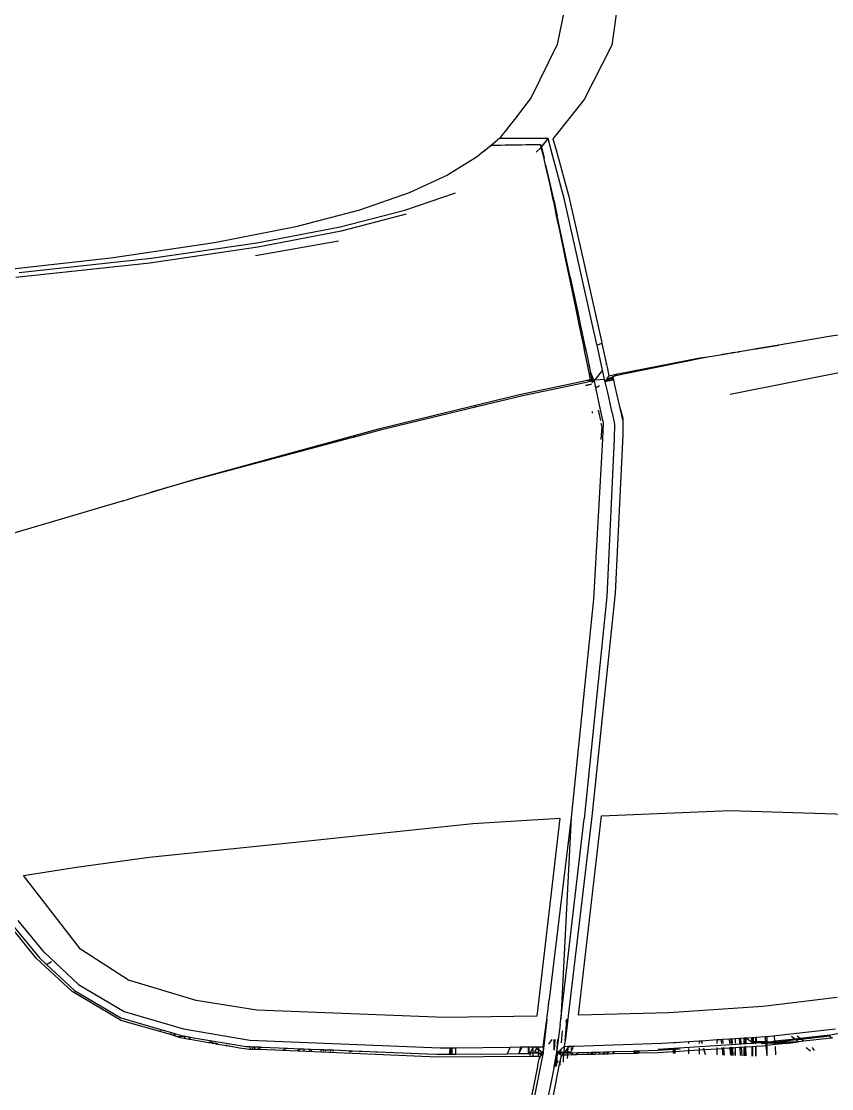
# Model space of a CAD drawing. Header units: metres. Extents: x 54.3 to 102.1, y 17 to 45.8.
# Drawn here: x 92.5213 to 92.7137, y 34.5892 to 34.8426 of the extents above; entities that cross this region are included whole.
import ezdxf

# ---------------------------------------------------------------- set-up
doc = ezdxf.new("R2010")
doc.units = ezdxf.units.M
doc.layers.add('Edges', color=7, linetype='Continuous')

# ---------------------------------------------------------------- blocks, each defined once
blk = doc.blocks.new('fr elevation')
for p, q in [((-2.26991, -1.57826), (-2.27353, -1.59609)), ((-2.25806, -1.57852), (-2.26058, -1.59626)), ((-2.27353, -1.59609), (-2.27967, -1.6087)), ((-2.26058, -1.59626), (-2.26714, -1.60912)), ((-2.27967, -1.6087), (-2.28368, -1.61387)), ((-2.26714, -1.60912), (-2.27353, -1.61719)), ((-2.28368, -1.61387), (-2.28537, -1.61599)), ((-2.28368, -1.61387), (-2.28368, -1.61383)), ((-2.2858, -1.61661), (-2.28615, -1.61698)), ((-2.28536, -1.61603), (-2.2858, -1.61661)), ((-2.28537, -1.61599), (-2.28536, -1.61603)), ((-2.29102, -1.62148), (-2.28767, -1.61873)), ((-2.28767, -1.61873), (-2.28908, -1.61997)), ((-2.28723, -1.61837), (-2.28767, -1.61873)), ((-2.28643, -1.61735), (-2.28723, -1.61837)), ((-2.28706, -1.61837), (-2.28723, -1.61837)), ((-2.28622, -1.61837), (-2.28706, -1.61837)), ((-2.2863, -1.61718), (-2.28643, -1.61735)), ((-2.28643, -1.61735), (-2.28643, -1.61737)), ((-2.28614, -1.61702), (-2.2863, -1.61718)), ((-2.2863, -1.61718), (-2.28629, -1.61721)), ((-2.28606, -1.61837), (-2.28622, -1.61837)), ((-2.28614, -1.61702), (-2.28615, -1.61698)), ((-2.28592, -1.61837), (-2.28606, -1.61837)), ((-2.28495, -1.61837), (-2.28592, -1.61837)), ((-2.2831, -1.61837), (-2.28495, -1.61837)), ((-2.28183, -1.61837), (-2.2831, -1.61837)), ((-2.28131, -1.61837), (-2.28183, -1.61837)), ((-2.28125, -1.61837), (-2.28131, -1.61837)), ((-2.28115, -1.61837), (-2.28125, -1.61837)), ((-2.28053, -1.61837), (-2.28115, -1.61837)), ((-2.27571, -1.61837), (-2.28053, -1.61837)), ((-2.27723, -1.62047), (-2.27571, -1.61837)), ((-2.27462, -1.62232), (-2.27571, -1.61837)), ((-2.27353, -1.61719), (-2.27454, -1.61846)), ((-2.27454, -1.61846), (-2.2737, -1.6214)), ((-2.29102, -1.62148), (-2.29157, -1.62191)), ((-2.28908, -1.61997), (-2.29102, -1.62148)), ((-2.28908, -1.61997), (-2.28743, -1.61994)), ((-2.28743, -1.61994), (-2.28688, -1.61994)), ((-2.28688, -1.61994), (-2.28591, -1.61992)), ((-2.28591, -1.61992), (-2.28575, -1.61992)), ((-2.28575, -1.61992), (-2.28566, -1.61992)), ((-2.28566, -1.61992), (-2.28469, -1.6199)), ((-2.28469, -1.6199), (-2.28291, -1.61988)), ((-2.28291, -1.61988), (-2.28199, -1.61987)), ((-2.28199, -1.61987), (-2.28099, -1.61985)), ((-2.28099, -1.61985), (-2.28093, -1.61985)), ((-2.28093, -1.61985), (-2.28032, -1.61984)), ((-2.28032, -1.61984), (-2.27748, -1.6198)), ((-2.2773, -1.62054), (-2.27849, -1.62165)), ((-2.27748, -1.6198), (-2.27723, -1.62047)), ((-2.2773, -1.62054), (-2.27748, -1.6198)), ((-2.27723, -1.62047), (-2.2773, -1.62054)), ((-2.27666, -1.62306), (-2.2773, -1.62054)), ((-2.27723, -1.62047), (-2.27666, -1.62306)), ((-2.2737, -1.6214), (-2.27075, -1.63216)), ((-2.2927, -1.62283), (-2.29959, -1.62712)), ((-2.2916, -1.62195), (-2.2927, -1.62283)), ((-2.2916, -1.62195), (-2.29157, -1.62191)), ((-2.27664, -1.62316), (-2.27666, -1.62306)), ((-2.27663, -1.62319), (-2.27664, -1.62316)), ((-2.27628, -1.6247), (-2.27663, -1.62319)), ((-2.27176, -1.63292), (-2.27462, -1.62232)), ((-2.27628, -1.6247), (-2.27526, -1.6291)), ((-2.27531, -1.62911), (-2.27628, -1.6247)), ((-2.29959, -1.62712), (-2.30867, -1.63132)), ((-2.27531, -1.62911), (-2.27526, -1.6291)), ((-2.27447, -1.63292), (-2.27531, -1.62911)), ((-2.27526, -1.6291), (-2.27437, -1.6329)), ((-2.30867, -1.63132), (-2.32045, -1.63544)), ((-2.30968, -1.63544), (-2.29766, -1.63132)), ((-2.27437, -1.6329), (-2.27447, -1.63292)), ((-2.27428, -1.63376), (-2.27447, -1.63292)), ((-2.27437, -1.6329), (-2.27412, -1.63401)), ((-2.27412, -1.63454), (-2.27428, -1.63376)), ((-2.27412, -1.63401), (-2.27401, -1.63452)), ((-2.26411, -1.66731), (-2.27176, -1.63292)), ((-2.27075, -1.63216), (-2.26689, -1.64923)), ((-2.32045, -1.63544), (-2.33558, -1.63939)), ((-2.32507, -1.63939), (-2.30968, -1.63544)), ((-2.30935, -1.63636), (-2.32482, -1.6404)), ((-2.27401, -1.63452), (-2.27412, -1.63454)), ((-2.27367, -1.63673), (-2.27412, -1.63454)), ((-2.27401, -1.63452), (-2.27357, -1.63672)), ((-2.27357, -1.63672), (-2.27367, -1.63673)), ((-2.27294, -1.64024), (-2.27367, -1.63673)), ((-2.27044, -1.65133), (-2.27357, -1.63672)), ((-2.33558, -1.63939), (-2.35492, -1.64318)), ((-2.34483, -1.64318), (-2.32507, -1.63939)), ((-2.32482, -1.6404), (-2.34458, -1.64418)), ((-2.27294, -1.64024), (-2.27287, -1.64023)), ((-2.27169, -1.64608), (-2.27294, -1.64024)), ((-2.35492, -1.64318), (-2.37947, -1.64679)), ((-2.34458, -1.64418), (-2.37022, -1.64797)), ((-2.36989, -1.64679), (-2.34483, -1.64318)), ((-2.32549, -1.64276), (-2.34517, -1.64629)), ((-2.37947, -1.64679), (-2.41016, -1.65024)), ((-2.40125, -1.65024), (-2.36989, -1.64679)), ((-2.27169, -1.64608), (-2.27171, -1.64614)), ((-2.27063, -1.65133), (-2.27171, -1.64614)), ((-2.37022, -1.64797), (-2.40209, -1.65142)), ((-2.26689, -1.64923), (-2.26302, -1.66655)), ((-2.27044, -1.65133), (-2.27063, -1.65133)), ((-2.26896, -1.65932), (-2.27063, -1.65133)), ((-2.27044, -1.65133), (-2.26874, -1.65932)), ((-2.26896, -1.65932), (-2.26874, -1.65932)), ((-2.26847, -1.66168), (-2.26896, -1.65932)), ((-2.26874, -1.65932), (-2.26825, -1.66159)), ((-2.26847, -1.66168), (-2.26825, -1.66159)), ((-2.26837, -1.66216), (-2.26847, -1.66168)), ((-2.26815, -1.66207), (-2.26837, -1.66216)), ((-2.26782, -1.66476), (-2.26837, -1.66216)), ((-2.26825, -1.66159), (-2.26815, -1.66207)), ((-2.26815, -1.66207), (-2.2676, -1.66466)), ((-2.1844, -1.66176), (-2.20895, -1.66537)), ((-2.26782, -1.66476), (-2.2676, -1.66466)), ((-2.26722, -1.66764), (-2.26782, -1.66476)), ((-2.2676, -1.66466), (-2.26689, -1.66798)), ((-2.26403, -1.66749), (-2.26411, -1.66731)), ((-2.26291, -1.66703), (-2.26403, -1.66749)), ((-2.26302, -1.66655), (-2.26291, -1.66703)), ((-2.26291, -1.66703), (-2.26181, -1.67206)), ((-2.20895, -1.66537), (-2.22092, -1.66744)), ((-2.26701, -1.6687), (-2.26722, -1.66764)), ((-2.26676, -1.6686), (-2.26701, -1.6687)), ((-2.26628, -1.67242), (-2.26701, -1.6687)), ((-2.26689, -1.66798), (-2.26676, -1.6686)), ((-2.26676, -1.6686), (-2.26595, -1.67239)), ((-2.26277, -1.67336), (-2.26403, -1.66749)), ((-2.23779, -1.6702), (-2.23439, -1.66964)), ((-2.23437, -1.66976), (-2.23779, -1.67035)), ((-2.23439, -1.66964), (-2.23428, -1.66962)), ((-2.23439, -1.66964), (-2.23437, -1.66976)), ((-2.23425, -1.66974), (-2.23437, -1.66976)), ((-2.23428, -1.66962), (-2.23225, -1.66929)), ((-2.23428, -1.66962), (-2.23425, -1.66974)), ((-2.23224, -1.66939), (-2.23425, -1.66974)), ((-2.23225, -1.66929), (-2.23218, -1.66928)), ((-2.23224, -1.66939), (-2.23225, -1.66929)), ((-2.23217, -1.66938), (-2.23224, -1.66939)), ((-2.23218, -1.66928), (-2.23196, -1.66924)), ((-2.23218, -1.66928), (-2.23217, -1.66938)), ((-2.23195, -1.66934), (-2.23217, -1.66938)), ((-2.23196, -1.66924), (-2.23119, -1.66912)), ((-2.23196, -1.66924), (-2.23195, -1.66934)), ((-2.23118, -1.66921), (-2.23195, -1.66934)), ((-2.23119, -1.66912), (-2.23115, -1.66911)), ((-2.23118, -1.66921), (-2.23119, -1.66912)), ((-2.23115, -1.6692), (-2.23118, -1.66921)), ((-2.23115, -1.66911), (-2.2305, -1.66901)), ((-2.23049, -1.66909), (-2.23115, -1.6692)), ((-2.23115, -1.6692), (-2.23115, -1.66911)), ((-2.2305, -1.66901), (-2.23042, -1.66899)), ((-2.2305, -1.66901), (-2.23049, -1.66909)), ((-2.23042, -1.66907), (-2.23049, -1.66909)), ((-2.23042, -1.66899), (-2.23023, -1.66896)), ((-2.23042, -1.66907), (-2.23042, -1.66899)), ((-2.23023, -1.66904), (-2.23042, -1.66907)), ((-2.23023, -1.66896), (-2.22888, -1.66874)), ((-2.22888, -1.66881), (-2.23023, -1.66904)), ((-2.23023, -1.66896), (-2.23023, -1.66904)), ((-2.22888, -1.66874), (-2.2288, -1.66873)), ((-2.22888, -1.66874), (-2.22888, -1.66881)), ((-2.2288, -1.66879), (-2.22888, -1.66881)), ((-2.2288, -1.66873), (-2.228, -1.6686)), ((-2.228, -1.66866), (-2.2288, -1.66879)), ((-2.2288, -1.66873), (-2.2288, -1.66879)), ((-2.228, -1.6686), (-2.22711, -1.66845)), ((-2.22711, -1.6685), (-2.228, -1.66866)), ((-2.228, -1.66866), (-2.228, -1.6686)), ((-2.22711, -1.66845), (-2.22705, -1.66844)), ((-2.22711, -1.6685), (-2.22711, -1.66845)), ((-2.22704, -1.66849), (-2.22711, -1.6685)), ((-2.22705, -1.66844), (-2.22627, -1.66831)), ((-2.22704, -1.66849), (-2.22705, -1.66844)), ((-2.22627, -1.66836), (-2.22704, -1.66849)), ((-2.22627, -1.66831), (-2.22092, -1.66744)), ((-2.22092, -1.66744), (-2.22627, -1.66836)), ((-2.22627, -1.66831), (-2.22627, -1.66836)), ((-2.26595, -1.67239), (-2.26628, -1.67242)), ((-2.26604, -1.67361), (-2.26628, -1.67242)), ((-2.26595, -1.67239), (-2.26562, -1.67395)), ((-2.26181, -1.67206), (-2.26195, -1.67207)), ((-2.26181, -1.67206), (-2.26167, -1.67269)), ((-2.25915, -1.67429), (-2.23964, -1.6705)), ((-2.23821, -1.67042), (-2.25822, -1.67445)), ((-2.23964, -1.6705), (-2.23779, -1.6702)), ((-2.23779, -1.67035), (-2.23821, -1.67042)), ((-2.23779, -1.6702), (-2.23779, -1.67035)), ((-2.26562, -1.67563), (-2.26604, -1.67361)), ((-2.26562, -1.67395), (-2.26497, -1.67546)), ((-2.26523, -1.67574), (-2.26562, -1.67395)), ((-2.26277, -1.67336), (-2.26463, -1.67569)), ((-2.2623, -1.6755), (-2.26277, -1.67336)), ((-2.26125, -1.67471), (-2.26177, -1.67546)), ((-2.26167, -1.67269), (-2.26125, -1.67471)), ((-2.26125, -1.67471), (-2.25918, -1.67429)), ((-2.26033, -1.67496), (-2.26108, -1.67541)), ((-2.26018, -1.67492), (-2.26033, -1.67496)), ((-2.26033, -1.67496), (-2.26032, -1.67501)), ((-2.26018, -1.67492), (-2.25918, -1.67429)), ((-2.25822, -1.67445), (-2.26018, -1.67492)), ((-2.25918, -1.67429), (-2.25915, -1.67429)), ((-2.2325, -1.67908), (-2.20004, -1.6726)), ((-2.28244, -1.67916), (-2.26781, -1.67605)), ((-2.26697, -1.67639), (-2.28168, -1.6795)), ((-2.26781, -1.67605), (-2.26685, -1.67587)), ((-2.26539, -1.67602), (-2.26697, -1.67639)), ((-2.26685, -1.67587), (-2.26562, -1.67563)), ((-2.26685, -1.67587), (-2.26555, -1.67576)), ((-2.26536, -1.67671), (-2.26684, -1.67702)), ((-2.26683, -1.67705), (-2.26536, -1.67671)), ((-2.26562, -1.67563), (-2.26555, -1.67576)), ((-2.26555, -1.67576), (-2.26523, -1.67574)), ((-2.26555, -1.67576), (-2.26539, -1.67602)), ((-2.26518, -1.67598), (-2.26539, -1.67602)), ((-2.26539, -1.67602), (-2.26516, -1.67642)), ((-2.26523, -1.67574), (-2.26498, -1.67572)), ((-2.26518, -1.67598), (-2.26523, -1.67574)), ((-2.26498, -1.67593), (-2.26518, -1.67598)), ((-2.2651, -1.67634), (-2.26518, -1.67598)), ((-2.26498, -1.67593), (-2.26499, -1.67618)), ((-2.26497, -1.67546), (-2.26498, -1.67572)), ((-2.26498, -1.67572), (-2.26486, -1.67571)), ((-2.26498, -1.67572), (-2.26498, -1.67593)), ((-2.26478, -1.67588), (-2.26498, -1.67593)), ((-2.26497, -1.67546), (-2.26486, -1.67571)), ((-2.26486, -1.67571), (-2.26478, -1.67588)), ((-2.26463, -1.67569), (-2.26478, -1.67588)), ((-2.26478, -1.67588), (-2.26442, -1.67761)), ((-2.26463, -1.67569), (-2.2623, -1.6755)), ((-2.26442, -1.67761), (-2.26348, -1.67702)), ((-2.26218, -1.67605), (-2.2623, -1.6755)), ((-2.26108, -1.67541), (-2.26218, -1.67605)), ((-2.26177, -1.67546), (-2.26218, -1.67605)), ((-2.26187, -1.67599), (-2.26218, -1.67605)), ((-2.26215, -1.67617), (-2.26218, -1.67605)), ((-2.26215, -1.67617), (-2.26187, -1.67599)), ((-2.2615, -1.67874), (-2.26215, -1.67617)), ((-2.26187, -1.67599), (-2.26092, -1.67539)), ((-2.26018, -1.67567), (-2.26187, -1.67599)), ((-2.26187, -1.67599), (-2.26017, -1.6757)), ((-2.26177, -1.67546), (-2.26108, -1.67541)), ((-2.26108, -1.67541), (-2.26092, -1.67539)), ((-2.26092, -1.67539), (-2.26032, -1.67501)), ((-2.26092, -1.67539), (-2.26025, -1.67534)), ((-2.26032, -1.67501), (-2.26025, -1.67534)), ((-2.26025, -1.67534), (-2.26018, -1.67567)), ((-2.26018, -1.67567), (-2.26017, -1.6757)), ((-2.26017, -1.6757), (-2.25991, -1.67698)), ((-2.25991, -1.67698), (-2.25881, -1.68169)), ((-2.31565, -1.68723), (-2.28244, -1.67916)), ((-2.28168, -1.6795), (-2.29233, -1.68206)), ((-2.26442, -1.67761), (-2.26436, -1.6779)), ((-2.26436, -1.6779), (-2.26335, -1.68278)), ((-2.26159, -1.67867), (-2.26158, -1.67872)), ((-2.2605, -1.68354), (-2.2615, -1.67874)), ((-2.29233, -1.68206), (-2.31557, -1.68766)), ((-2.29233, -1.68206), (-2.29308, -1.68212)), ((-2.25881, -1.68169), (-2.25851, -1.68279)), ((-2.26519, -1.6832), (-2.2652, -1.68358)), ((-2.26344, -1.68421), (-2.26372, -1.68286)), ((-2.26318, -1.68537), (-2.26344, -1.68421)), ((-2.26335, -1.68278), (-2.2626, -1.68589)), ((-2.2605, -1.68354), (-2.25991, -1.68623)), ((-2.25822, -1.68404), (-2.25851, -1.68279)), ((-2.25851, -1.68279), (-2.25797, -1.6848)), ((-2.25808, -1.68474), (-2.25822, -1.68404)), ((-2.25797, -1.68526), (-2.25806, -1.68486)), ((-2.25797, -1.6848), (-2.25797, -1.68526)), ((-2.3598, -1.69934), (-2.31565, -1.68723)), ((-2.26306, -1.68982), (-2.26285, -1.6869)), ((-2.26285, -1.6869), (-2.26305, -1.68599)), ((-2.2626, -1.68589), (-2.26277, -1.68976)), ((-2.25991, -1.68623), (-2.25999, -1.68967)), ((-2.25797, -1.68526), (-2.25797, -1.68875)), ((-2.32297, -1.68963), (-2.3603, -1.69959)), ((-2.32297, -1.68963), (-2.32268, -1.68933)), ((-2.32198, -1.68937), (-2.32297, -1.68963)), ((-2.31557, -1.68766), (-2.32198, -1.68937)), ((-2.32198, -1.68937), (-2.3216, -1.68901)), ((-2.26277, -1.68976), (-2.26487, -1.72776)), ((-2.25999, -1.68967), (-2.26176, -1.72717)), ((-2.25797, -1.68875), (-2.25974, -1.72633)), ((-2.36981, -1.7024), (-2.3598, -1.69934)), ((-2.3603, -1.69959), (-2.36981, -1.7024)), ((-2.37162, -1.70291), (-2.36981, -1.7024)), ((-2.36981, -1.7024), (-2.36983, -1.70237)), ((-2.37682, -1.70447), (-2.40613, -1.71313)), ((-2.37682, -1.70447), (-2.3723, -1.70311)), ((-2.3723, -1.70311), (-2.37162, -1.70291)), ((-2.3723, -1.70311), (-2.37229, -1.70314)), ((-2.37162, -1.70291), (-2.37161, -1.70294)), ((-2.26487, -1.72776), (-2.27025, -1.77964)), ((-2.26176, -1.72717), (-2.26714, -1.77989)), ((-2.25974, -1.72633), (-2.26529, -1.77939)), ((-2.26302, -1.77922), (-2.23258, -1.77796)), ((-2.23258, -1.77796), (-2.20492, -1.7788)), ((-2.33567, -1.78544), (-2.29354, -1.78099)), ((-2.29354, -1.78099), (-2.27294, -1.77973)), ((-2.27294, -1.77973), (-2.2784, -1.82681)), ((-2.27025, -1.77964), (-2.2754, -1.82279)), ((-2.27025, -1.77964), (-2.27269, -1.82748)), ((-2.27269, -1.82748), (-2.26714, -1.77989)), ((-2.26529, -1.77939), (-2.27092, -1.82673)), ((-2.26848, -1.82656), (-2.26302, -1.77922)), ((-2.37039, -1.78906), (-2.33567, -1.78544)), ((-2.40024, -1.79335), (-2.38763, -1.79141)), ((-2.38763, -1.79141), (-2.37039, -1.78906)), ((-2.3867, -1.81084), (-2.40024, -1.79335)), ((-2.40159, -1.80403), (-2.39539, -1.81156)), ((-2.39721, -1.81302), (-2.40369, -1.80495)), ((-2.40285, -1.8052), (-2.39646, -1.81294)), ((-2.39536, -1.81159), (-2.39539, -1.81156)), ((-2.39536, -1.81159), (-2.38721, -1.81924)), ((-2.37527, -1.81824), (-2.3867, -1.81084)), ((-2.38872, -1.82093), (-2.39721, -1.81302)), ((-2.39646, -1.81294), (-2.39479, -1.81448)), ((-2.39479, -1.81448), (-2.3936, -1.81381)), ((-2.39479, -1.81448), (-2.38813, -1.82067)), ((-2.38721, -1.81924), (-2.37636, -1.82563)), ((-2.35921, -1.82303), (-2.37527, -1.81824)), ((-2.37762, -1.82748), (-2.38872, -1.82093)), ((-2.38813, -1.82067), (-2.37712, -1.82715)), ((-2.34483, -1.82538), (-2.35921, -1.82303)), ((-2.27566, -1.82498), (-2.2754, -1.82279)), ((-2.22468, -1.82446), (-2.24704, -1.82597)), ((-2.20702, -1.82236), (-2.22468, -1.82446)), ((-2.37636, -1.82563), (-2.36224, -1.82975)), ((-2.30018, -1.82706), (-2.34483, -1.82538)), ((-2.2784, -1.82681), (-2.30018, -1.82706)), ((-2.27597, -1.82757), (-2.27588, -1.82681)), ((-2.27588, -1.82681), (-2.27568, -1.82513)), ((-2.27568, -1.82513), (-2.27566, -1.82498)), ((-2.27092, -1.82673), (-2.27102, -1.8275)), ((-2.24704, -1.82597), (-2.26848, -1.82656)), ((-2.37712, -1.82782), (-2.37762, -1.82748)), ((-2.37712, -1.82715), (-2.36762, -1.82993)), ((-2.36533, -1.83115), (-2.37712, -1.82782)), ((-2.27639, -1.83044), (-2.27597, -1.82757)), ((-2.27597, -1.82757), (-2.2763, -1.83032)), ((-2.27282, -1.82875), (-2.27326, -1.83228)), ((-2.27282, -1.82875), (-2.27269, -1.82748)), ((-2.27165, -1.83256), (-2.27127, -1.82783)), ((-2.27102, -1.8275), (-2.27151, -1.83152)), ((-2.27149, -1.82813), (-2.27127, -1.82783)), ((-2.27127, -1.82783), (-2.27102, -1.8275)), ((-2.27127, -1.82783), (-2.27124, -1.82751)), ((-2.36762, -1.82993), (-2.36781, -1.83031)), ((-2.36762, -1.82993), (-2.36509, -1.83068)), ((-2.36533, -1.83115), (-2.36509, -1.83068)), ((-2.36461, -1.83139), (-2.36533, -1.83115)), ((-2.36509, -1.83068), (-2.36436, -1.83089)), ((-2.36436, -1.83089), (-2.36461, -1.83139)), ((-2.36429, -1.8315), (-2.36461, -1.83139)), ((-2.36436, -1.83089), (-2.36416, -1.83095)), ((-2.36429, -1.8315), (-2.36416, -1.83095)), ((-2.3639, -1.83163), (-2.36429, -1.8315)), ((-2.36416, -1.83095), (-2.36308, -1.83127)), ((-2.3639, -1.83163), (-2.36198, -1.8315)), ((-2.36299, -1.83194), (-2.3639, -1.83163)), ((-2.36308, -1.83127), (-2.36198, -1.8315)), ((-2.36206, -1.8321), (-2.36299, -1.83194)), ((-2.36224, -1.82975), (-2.34651, -1.83245)), ((-2.36206, -1.8321), (-2.36178, -1.83154)), ((-2.36198, -1.8315), (-2.36178, -1.83154)), ((-2.36178, -1.83154), (-2.361, -1.83171)), ((-2.361, -1.83171), (-2.3609, -1.8323)), ((-2.361, -1.83171), (-2.36073, -1.83177)), ((-2.36064, -1.83234), (-2.36073, -1.83177)), ((-2.36073, -1.83177), (-2.34735, -1.83396)), ((-2.27689, -1.83404), (-2.27655, -1.8316)), ((-2.2763, -1.83032), (-2.27655, -1.83236)), ((-2.27655, -1.8316), (-2.27639, -1.83044)), ((-2.2763, -1.83032), (-2.27639, -1.83044)), ((-2.27238, -1.83029), (-2.27256, -1.83307)), ((-2.27151, -1.83152), (-2.27165, -1.83256)), ((-2.23209, -1.83213), (-2.23131, -1.83208)), ((-2.23131, -1.83208), (-2.23028, -1.83201)), ((-2.23131, -1.83208), (-2.2313, -1.83326)), ((-2.23028, -1.83201), (-2.23002, -1.83199)), ((-2.23019, -1.83327), (-2.23028, -1.83201)), ((-2.23002, -1.83199), (-2.22915, -1.83194)), ((-2.23002, -1.83199), (-2.22992, -1.83327)), ((-2.22915, -1.83194), (-2.22905, -1.83193)), ((-2.22915, -1.83327), (-2.22915, -1.83194)), ((-2.22905, -1.83193), (-2.22893, -1.83192)), ((-2.22905, -1.83193), (-2.22905, -1.83327)), ((-2.22893, -1.83192), (-2.22892, -1.83327)), ((-2.22893, -1.83192), (-2.22888, -1.83192)), ((-2.22888, -1.83192), (-2.2288, -1.83191)), ((-2.22888, -1.83192), (-2.22888, -1.83327)), ((-2.2288, -1.83327), (-2.2288, -1.83191)), ((-2.2288, -1.83191), (-2.22873, -1.83191)), ((-2.22873, -1.83191), (-2.22875, -1.83327)), ((-2.22873, -1.83191), (-2.22729, -1.83182)), ((-2.22728, -1.83301), (-2.22873, -1.83191)), ((-2.22729, -1.83182), (-2.22711, -1.83181)), ((-2.22728, -1.83301), (-2.22729, -1.83182)), ((-2.22711, -1.83181), (-2.22704, -1.8318)), ((-2.22711, -1.83314), (-2.22711, -1.83181)), ((-2.22704, -1.8318), (-2.22635, -1.83176)), ((-2.22704, -1.8318), (-2.22703, -1.83278)), ((-2.22635, -1.83176), (-2.22627, -1.83175)), ((-2.22635, -1.83279), (-2.22635, -1.83176)), ((-2.22627, -1.83175), (-2.22416, -1.8316)), ((-2.22627, -1.83175), (-2.22627, -1.83279)), ((-2.22402, -1.83282), (-2.22416, -1.8316)), ((-2.22416, -1.8316), (-2.224, -1.8316)), ((-2.224, -1.8316), (-2.22375, -1.83158)), ((-2.22375, -1.83158), (-2.20744, -1.82975)), ((-2.22375, -1.83158), (-2.22375, -1.83282)), ((-2.22182, -1.83274), (-2.2219, -1.83158)), ((-2.21793, -1.83154), (-2.21705, -1.8322)), ((-2.21585, -1.83207), (-2.21705, -1.8322)), ((-2.21585, -1.83207), (-2.21656, -1.83152)), ((-2.20878, -1.83127), (-2.21585, -1.83207)), ((-2.21566, -1.83221), (-2.21585, -1.83207)), ((-2.21566, -1.83221), (-2.20883, -1.83144)), ((-2.20842, -1.83198), (-2.21497, -1.83274)), ((-2.20878, -1.83144), (-2.20883, -1.83144)), ((-2.20878, -1.83144), (-2.20864, -1.83141)), ((-2.20842, -1.83198), (-2.20878, -1.83144)), ((-2.20607, -1.83081), (-2.20864, -1.83126)), ((-2.20811, -1.83194), (-2.20842, -1.83198)), ((-2.3609, -1.8323), (-2.36206, -1.8321)), ((-2.36064, -1.83234), (-2.3609, -1.8323)), ((-2.35628, -1.83308), (-2.36064, -1.83234)), ((-2.35582, -1.83284), (-2.35628, -1.83308)), ((-2.35548, -1.83322), (-2.35628, -1.83308)), ((-2.35582, -1.83284), (-2.35586, -1.8328)), ((-2.35578, -1.83281), (-2.35582, -1.83284)), ((-2.35548, -1.83322), (-2.35582, -1.83284)), ((-2.3554, -1.83323), (-2.35548, -1.83322)), ((-2.35524, -1.83293), (-2.3554, -1.83323)), ((-2.35466, -1.83336), (-2.3554, -1.83323)), ((-2.35466, -1.83336), (-2.35452, -1.83308)), ((-2.35453, -1.83338), (-2.35466, -1.83336)), ((-2.35453, -1.83338), (-2.35412, -1.83316)), ((-2.35207, -1.8338), (-2.35453, -1.83338)), ((-2.35207, -1.8338), (-2.35203, -1.83381)), ((-2.35206, -1.8336), (-2.35203, -1.83381)), ((-2.35203, -1.83381), (-2.35199, -1.83381)), ((-2.35195, -1.83374), (-2.35199, -1.83381)), ((-2.35137, -1.83392), (-2.35199, -1.83381)), ((-2.3519, -1.83363), (-2.35195, -1.83374)), ((-2.35195, -1.83374), (-2.35179, -1.83366)), ((-2.35137, -1.83392), (-2.35114, -1.8338)), ((-2.34894, -1.83433), (-2.35137, -1.83392)), ((-2.34895, -1.83426), (-2.34894, -1.83433)), ((-2.34894, -1.83433), (-2.34884, -1.83428)), ((-2.34718, -1.83463), (-2.34894, -1.83433)), ((-2.34735, -1.83396), (-2.34651, -1.83399)), ((-2.34651, -1.83245), (-2.30128, -1.8343)), ((-2.34651, -1.83399), (-2.34651, -1.83465)), ((-2.34651, -1.83399), (-2.3459, -1.83402)), ((-2.3459, -1.83402), (-2.34597, -1.83466)), ((-2.3459, -1.83402), (-2.34584, -1.83402)), ((-2.34578, -1.83467), (-2.34584, -1.83402)), ((-2.34584, -1.83402), (-2.34533, -1.83404)), ((-2.34533, -1.83468), (-2.34533, -1.83404)), ((-2.34533, -1.83404), (-2.34421, -1.83409)), ((-2.34425, -1.83441), (-2.34479, -1.83469)), ((-2.34428, -1.83471), (-2.34425, -1.83441)), ((-2.34425, -1.83441), (-2.34421, -1.83409)), ((-2.34367, -1.83411), (-2.34425, -1.83441)), ((-2.34421, -1.83409), (-2.34367, -1.83411)), ((-2.34367, -1.83411), (-2.33763, -1.83436)), ((-2.33763, -1.83436), (-2.33859, -1.83486)), ((-2.33763, -1.83436), (-2.3343, -1.83449)), ((-2.3343, -1.83449), (-2.33517, -1.83495)), ((-2.33514, -1.83495), (-2.3343, -1.83449)), ((-2.3343, -1.83449), (-2.33372, -1.83452)), ((-2.33372, -1.83452), (-2.33366, -1.83499)), ((-2.33372, -1.83452), (-2.3324, -1.83457)), ((-2.33234, -1.83502), (-2.3324, -1.83457)), ((-2.3324, -1.83457), (-2.33198, -1.83459)), ((-2.33198, -1.83459), (-2.33192, -1.83503)), ((-2.33198, -1.83459), (-2.32959, -1.83469)), ((-2.30128, -1.8343), (-2.29895, -1.83427)), ((-2.299, -1.83579), (-2.29895, -1.83427)), ((-2.29895, -1.83427), (-2.29869, -1.83427)), ((-2.29869, -1.83427), (-2.29876, -1.83578)), ((-2.29869, -1.83427), (-2.29856, -1.83426)), ((-2.29856, -1.83426), (-2.29771, -1.83425)), ((-2.29856, -1.83426), (-2.29856, -1.83578)), ((-2.29771, -1.83425), (-2.29767, -1.83577)), ((-2.29771, -1.83425), (-2.29763, -1.83425)), ((-2.29763, -1.83425), (-2.28472, -1.83411)), ((-2.29759, -1.83577), (-2.29763, -1.83425)), ((-2.28472, -1.83411), (-2.28537, -1.83568)), ((-2.28472, -1.83411), (-2.28221, -1.83408)), ((-2.282, -1.83407), (-2.28266, -1.83561)), ((-2.28221, -1.83408), (-2.28266, -1.83561)), ((-2.28188, -1.83407), (-2.2826, -1.83566)), ((-2.28221, -1.83408), (-2.282, -1.83407)), ((-2.282, -1.83407), (-2.28188, -1.83407)), ((-2.28188, -1.83407), (-2.28031, -1.83405)), ((-2.28035, -1.83565), (-2.28031, -1.83405)), ((-2.28031, -1.83405), (-2.28018, -1.83405)), ((-2.28021, -1.83564), (-2.28018, -1.83405)), ((-2.28018, -1.83405), (-2.27933, -1.83404)), ((-2.27941, -1.83438), (-2.27991, -1.83559)), ((-2.27925, -1.83416), (-2.27941, -1.83438)), ((-2.27933, -1.83404), (-2.27925, -1.83404)), ((-2.27925, -1.83404), (-2.27925, -1.83416)), ((-2.27916, -1.83404), (-2.27925, -1.83416)), ((-2.27925, -1.83404), (-2.27916, -1.83404)), ((-2.27925, -1.83558), (-2.27925, -1.83416)), ((-2.27916, -1.83404), (-2.27883, -1.83404)), ((-2.27801, -1.8347), (-2.27883, -1.83404)), ((-2.27883, -1.83404), (-2.27798, -1.83404)), ((-2.27883, -1.83514), (-2.2784, -1.83446)), ((-2.2784, -1.83446), (-2.27801, -1.8347)), ((-2.27798, -1.83404), (-2.27801, -1.8347)), ((-2.27798, -1.83404), (-2.27787, -1.83404)), ((-2.27792, -1.83476), (-2.27787, -1.83404)), ((-2.27787, -1.83404), (-2.27689, -1.83404)), ((-2.27689, -1.83404), (-2.27685, -1.83514)), ((-2.27655, -1.83236), (-2.27685, -1.83514)), ((-2.27555, -1.83345), (-2.27469, -1.83231)), ((-2.27429, -1.8323), (-2.27436, -1.83474)), ((-2.27411, -1.8323), (-2.27428, -1.83483)), ((-2.27359, -1.8354), (-2.27339, -1.83228)), ((-2.27359, -1.8354), (-2.27346, -1.83427)), ((-2.27346, -1.83427), (-2.27334, -1.83228)), ((-2.27346, -1.83427), (-2.27334, -1.83324)), ((-2.27326, -1.83228), (-2.27334, -1.83324)), ((-2.27334, -1.83324), (-2.27318, -1.83229)), ((-2.27185, -1.83396), (-2.27266, -1.8347)), ((-2.27188, -1.83392), (-2.27184, -1.83388)), ((-2.27188, -1.83392), (-2.27185, -1.83396)), ((-2.27188, -1.83535), (-2.27177, -1.83396)), ((-2.27185, -1.83396), (-2.27177, -1.83396)), ((-2.27165, -1.83256), (-2.27184, -1.83388)), ((-2.27101, -1.83432), (-2.27179, -1.83535)), ((-2.27177, -1.83396), (-2.27099, -1.83393)), ((-2.27101, -1.83432), (-2.27107, -1.83533)), ((-2.27071, -1.83392), (-2.27101, -1.83432)), ((-2.27099, -1.83393), (-2.27101, -1.83432)), ((-2.27099, -1.83393), (-2.27071, -1.83392)), ((-2.27071, -1.83392), (-2.27027, -1.8339)), ((-2.27027, -1.8339), (-2.26981, -1.83389)), ((-2.27027, -1.8339), (-2.27017, -1.83519)), ((-2.26981, -1.83389), (-2.26988, -1.8347)), ((-2.26981, -1.83389), (-2.26941, -1.83388)), ((-2.26941, -1.83388), (-2.24872, -1.8332)), ((-2.22728, -1.83326), (-2.24955, -1.83471)), ((-2.24872, -1.8332), (-2.24597, -1.83302)), ((-2.24597, -1.83302), (-2.24597, -1.83321)), ((-2.24597, -1.83302), (-2.2459, -1.83302)), ((-2.2459, -1.83302), (-2.2457, -1.83301)), ((-2.2459, -1.83302), (-2.2459, -1.83321)), ((-2.2457, -1.83301), (-2.24561, -1.833)), ((-2.2457, -1.83321), (-2.2457, -1.83301)), ((-2.24561, -1.833), (-2.24225, -1.83278)), ((-2.24561, -1.833), (-2.24561, -1.83321)), ((-2.24561, -1.83462), (-2.24431, -1.83454)), ((-2.24225, -1.83278), (-2.23973, -1.83262)), ((-2.24225, -1.83323), (-2.24225, -1.83278)), ((-2.24225, -1.835), (-2.24225, -1.83447)), ((-2.23973, -1.83262), (-2.23934, -1.8326)), ((-2.23973, -1.83323), (-2.23973, -1.83262)), ((-2.23973, -1.83484), (-2.23973, -1.83438)), ((-2.23934, -1.8326), (-2.23929, -1.83259)), ((-2.23934, -1.8326), (-2.23916, -1.83324)), ((-2.23929, -1.83259), (-2.23552, -1.83235)), ((-2.23929, -1.83259), (-2.2391, -1.83324)), ((-2.23884, -1.83435), (-2.23872, -1.83477)), ((-2.23879, -1.83435), (-2.23867, -1.83477)), ((-2.23552, -1.83457), (-2.23867, -1.83477)), ((-2.23552, -1.83235), (-2.2346, -1.83229)), ((-2.23552, -1.83325), (-2.23552, -1.83235)), ((-2.23552, -1.83457), (-2.23552, -1.83424)), ((-2.23432, -1.83449), (-2.23552, -1.83457)), ((-2.23552, -1.83595), (-2.23552, -1.83457)), ((-2.2346, -1.83229), (-2.23429, -1.83227)), ((-2.23447, -1.83325), (-2.2346, -1.83229)), ((-2.23432, -1.83449), (-2.23435, -1.8342)), ((-2.23404, -1.83447), (-2.23432, -1.83449)), ((-2.23412, -1.836), (-2.23432, -1.83449)), ((-2.23429, -1.83227), (-2.23259, -1.83216)), ((-2.23429, -1.83227), (-2.23418, -1.83325)), ((-2.23407, -1.83419), (-2.23404, -1.83447)), ((-2.23245, -1.83437), (-2.23404, -1.83447)), ((-2.23404, -1.83447), (-2.23386, -1.836)), ((-2.23252, -1.83326), (-2.23259, -1.83216)), ((-2.23259, -1.83216), (-2.23254, -1.83216)), ((-2.23254, -1.83216), (-2.23251, -1.83215)), ((-2.23242, -1.83326), (-2.23254, -1.83216)), ((-2.23251, -1.83215), (-2.23216, -1.83213)), ((-2.23238, -1.83326), (-2.23251, -1.83215)), ((-2.23245, -1.83437), (-2.23247, -1.83414)), ((-2.23225, -1.83436), (-2.23245, -1.83437)), ((-2.23234, -1.83606), (-2.23245, -1.83437)), ((-2.23225, -1.83436), (-2.23232, -1.83413)), ((-2.23225, -1.83436), (-2.23228, -1.83413)), ((-2.23216, -1.83435), (-2.23225, -1.83436)), ((-2.23216, -1.83519), (-2.23225, -1.83436)), ((-2.23216, -1.83213), (-2.23216, -1.83326)), ((-2.23216, -1.83213), (-2.23209, -1.83213)), ((-2.23216, -1.83412), (-2.23216, -1.83435)), ((-2.23193, -1.83434), (-2.23216, -1.83435)), ((-2.23216, -1.83435), (-2.23216, -1.83519)), ((-2.23209, -1.83213), (-2.23201, -1.83326)), ((-2.23194, -1.83412), (-2.23193, -1.83434)), ((-2.23129, -1.8343), (-2.23193, -1.83434)), ((-2.23193, -1.83434), (-2.2318, -1.83607)), ((-2.23132, -1.8341), (-2.23129, -1.8343)), ((-2.23129, -1.8343), (-2.23132, -1.83609)), ((-2.23129, -1.8341), (-2.23129, -1.8343)), ((-2.23012, -1.83422), (-2.23129, -1.8343)), ((-2.23129, -1.8343), (-2.23127, -1.83609)), ((-2.23012, -1.83422), (-2.23013, -1.83406)), ((-2.22985, -1.8342), (-2.23012, -1.83422)), ((-2.22998, -1.83614), (-2.23012, -1.83422)), ((-2.22986, -1.83405), (-2.22985, -1.8342)), ((-2.22915, -1.83416), (-2.22985, -1.8342)), ((-2.22985, -1.8342), (-2.2297, -1.83615)), ((-2.22915, -1.83416), (-2.22915, -1.83402)), ((-2.22905, -1.83415), (-2.22915, -1.83416)), ((-2.22915, -1.83616), (-2.22915, -1.83416)), ((-2.22905, -1.83402), (-2.22905, -1.83415)), ((-2.22888, -1.83414), (-2.22905, -1.83415)), ((-2.22905, -1.83415), (-2.22905, -1.83472)), ((-2.22892, -1.83402), (-2.22888, -1.83414)), ((-2.22888, -1.83401), (-2.22888, -1.83414)), ((-2.2288, -1.83413), (-2.22888, -1.83414)), ((-2.22888, -1.83414), (-2.22888, -1.83617)), ((-2.2288, -1.83413), (-2.2288, -1.83401)), ((-2.22875, -1.83401), (-2.2288, -1.83413)), ((-2.22727, -1.83404), (-2.2288, -1.83413)), ((-2.2288, -1.83618), (-2.2288, -1.83413)), ((-2.2288, -1.83413), (-2.22875, -1.83618)), ((-2.22728, -1.83326), (-2.22728, -1.83301)), ((-2.22711, -1.83314), (-2.22728, -1.83301)), ((-2.22711, -1.83324), (-2.22728, -1.83326)), ((-2.22727, -1.83404), (-2.22727, -1.83396)), ((-2.22711, -1.83403), (-2.22727, -1.83404)), ((-2.22726, -1.83623), (-2.22727, -1.83404)), ((-2.22703, -1.8332), (-2.22711, -1.83314)), ((-2.22711, -1.83324), (-2.22711, -1.83314)), ((-2.22703, -1.8332), (-2.22711, -1.83324)), ((-2.22711, -1.83403), (-2.22711, -1.83395)), ((-2.22635, -1.83398), (-2.22711, -1.83403)), ((-2.22711, -1.83623), (-2.22711, -1.83403)), ((-2.22703, -1.83278), (-2.22703, -1.8332)), ((-2.22703, -1.83278), (-2.22635, -1.83279)), ((-2.2265, -1.8332), (-2.22703, -1.8332)), ((-2.2265, -1.8332), (-2.22635, -1.83319)), ((-2.22635, -1.83319), (-2.22635, -1.83279)), ((-2.22635, -1.83279), (-2.22627, -1.83279)), ((-2.22627, -1.83319), (-2.22635, -1.83319)), ((-2.22635, -1.83398), (-2.22635, -1.83393)), ((-2.22627, -1.83397), (-2.22635, -1.83398)), ((-2.22635, -1.83626), (-2.22635, -1.83398)), ((-2.22627, -1.83279), (-2.22627, -1.83319)), ((-2.22627, -1.83279), (-2.22402, -1.83282)), ((-2.22518, -1.83312), (-2.22627, -1.83319)), ((-2.22476, -1.83388), (-2.22627, -1.83397)), ((-2.22627, -1.83393), (-2.22627, -1.83397)), ((-2.22627, -1.83626), (-2.22627, -1.83397)), ((-2.224, -1.83299), (-2.22518, -1.83312)), ((-2.22446, -1.83321), (-2.22513, -1.8332)), ((-2.22509, -1.83328), (-2.22446, -1.83321)), ((-2.22391, -1.83378), (-2.22476, -1.83388)), ((-2.22446, -1.83321), (-2.22444, -1.8332)), ((-2.22444, -1.8332), (-2.22398, -1.83315)), ((-2.22398, -1.8332), (-2.22444, -1.8332)), ((-2.22402, -1.83282), (-2.22375, -1.83282)), ((-2.224, -1.83299), (-2.22402, -1.83282)), ((-2.22375, -1.83296), (-2.224, -1.83299)), ((-2.22398, -1.83315), (-2.224, -1.83299)), ((-2.22398, -1.83315), (-2.22375, -1.83313)), ((-2.22398, -1.8332), (-2.22398, -1.83315)), ((-2.22391, -1.83378), (-2.22398, -1.8332)), ((-2.22375, -1.83321), (-2.22398, -1.8332)), ((-2.22375, -1.83376), (-2.22391, -1.83378)), ((-2.22375, -1.83519), (-2.2239, -1.8339)), ((-2.22375, -1.83282), (-2.22264, -1.83283)), ((-2.22375, -1.83282), (-2.22375, -1.83296)), ((-2.22264, -1.83283), (-2.22375, -1.83296)), ((-2.22375, -1.83313), (-2.2218, -1.83291)), ((-2.22375, -1.83296), (-2.22375, -1.83313)), ((-2.22375, -1.83313), (-2.22375, -1.83321)), ((-2.22375, -1.83321), (-2.22375, -1.83376)), ((-2.22178, -1.83322), (-2.22375, -1.83321)), ((-2.22176, -1.83353), (-2.22375, -1.83376)), ((-2.22375, -1.8339), (-2.22375, -1.83519)), ((-2.22182, -1.83274), (-2.22264, -1.83283)), ((-2.22264, -1.83283), (-2.22181, -1.83284)), ((-2.21705, -1.8322), (-2.22182, -1.83274)), ((-2.22181, -1.83284), (-2.22182, -1.83274)), ((-2.2218, -1.83291), (-2.22181, -1.83284)), ((-2.22181, -1.83284), (-2.22129, -1.83285)), ((-2.2218, -1.83291), (-2.22129, -1.83285)), ((-2.22178, -1.83322), (-2.2218, -1.83291)), ((-2.22176, -1.83353), (-2.22178, -1.83322)), ((-2.21919, -1.83323), (-2.22178, -1.83322)), ((-2.21919, -1.83323), (-2.22176, -1.83353)), ((-2.22158, -1.83596), (-2.22173, -1.83396)), ((-2.22129, -1.83285), (-2.21686, -1.83235)), ((-2.22129, -1.83285), (-2.2164, -1.8329)), ((-2.21919, -1.83323), (-2.2164, -1.8329)), ((-2.21705, -1.8322), (-2.21686, -1.83235)), ((-2.21686, -1.83235), (-2.21566, -1.83221)), ((-2.21686, -1.83235), (-2.21616, -1.83288)), ((-2.21616, -1.83288), (-2.2164, -1.8329)), ((-2.21497, -1.83274), (-2.21616, -1.83288)), ((-2.21497, -1.83274), (-2.21566, -1.83221)), ((-2.21445, -1.83418), (-2.21341, -1.83497)), ((-2.21282, -1.83438), (-2.21303, -1.83422)), ((-2.2124, -1.83493), (-2.21282, -1.83438)), ((-2.34651, -1.83465), (-2.34718, -1.83463)), ((-2.34597, -1.83466), (-2.34651, -1.83465)), ((-2.34578, -1.83467), (-2.34597, -1.83466)), ((-2.34533, -1.83468), (-2.34578, -1.83467)), ((-2.34479, -1.83469), (-2.34533, -1.83468)), ((-2.34428, -1.83471), (-2.34479, -1.83469)), ((-2.30195, -1.83648), (-2.34428, -1.83471)), ((-2.32959, -1.83469), (-2.32963, -1.83509)), ((-2.32959, -1.83469), (-2.32904, -1.83471)), ((-2.32901, -1.83511), (-2.32904, -1.83471)), ((-2.32904, -1.83471), (-2.3286, -1.83473)), ((-2.3286, -1.83473), (-2.32858, -1.83512)), ((-2.3286, -1.83473), (-2.32737, -1.83478)), ((-2.32734, -1.83515), (-2.32737, -1.83478)), ((-2.32737, -1.83478), (-2.32671, -1.8348)), ((-2.32669, -1.83517), (-2.32671, -1.8348)), ((-2.32671, -1.8348), (-2.3221, -1.83499)), ((-2.32286, -1.83527), (-2.3221, -1.83499)), ((-2.3221, -1.83499), (-2.31992, -1.83508)), ((-2.31992, -1.83508), (-2.32048, -1.83533)), ((-2.31992, -1.83508), (-2.31622, -1.83523)), ((-2.31622, -1.83523), (-2.31666, -1.83543)), ((-2.31622, -1.83523), (-2.30447, -1.83575)), ((-2.30447, -1.83571), (-2.30447, -1.83575)), ((-2.30447, -1.83575), (-2.30438, -1.83572)), ((-2.30438, -1.83572), (-2.30438, -1.83575)), ((-2.30438, -1.83572), (-2.30212, -1.83581)), ((-2.30212, -1.83581), (-2.299, -1.83579)), ((-2.28009, -1.83631), (-2.30195, -1.83648)), ((-2.299, -1.83579), (-2.29876, -1.83578)), ((-2.29876, -1.83578), (-2.29856, -1.83578)), ((-2.29856, -1.83578), (-2.29767, -1.83577)), ((-2.29767, -1.83577), (-2.29759, -1.83577)), ((-2.29759, -1.83577), (-2.28537, -1.83568)), ((-2.28537, -1.83568), (-2.28267, -1.83566)), ((-2.28266, -1.83561), (-2.28267, -1.83566)), ((-2.28267, -1.83566), (-2.2826, -1.83566)), ((-2.2826, -1.83566), (-2.28035, -1.83565)), ((-2.28035, -1.83565), (-2.28021, -1.83564)), ((-2.28017, -1.83564), (-2.28021, -1.83564)), ((-2.27993, -1.83563), (-2.28017, -1.83564)), ((-2.27993, -1.83563), (-2.28012, -1.83607)), ((-2.27925, -1.83631), (-2.28009, -1.83631)), ((-2.27991, -1.83559), (-2.27993, -1.83563)), ((-2.27925, -1.83558), (-2.27991, -1.83559)), ((-2.27808, -1.83557), (-2.27925, -1.83558)), ((-2.27925, -1.83631), (-2.27925, -1.83558)), ((-2.27808, -1.83631), (-2.27925, -1.83631)), ((-2.27808, -1.83557), (-2.27883, -1.83514)), ((-2.27809, -1.83844), (-2.27779, -1.837)), ((-2.27805, -1.83559), (-2.27808, -1.83557)), ((-2.27805, -1.83559), (-2.27808, -1.83631)), ((-2.27798, -1.83631), (-2.27808, -1.83631)), ((-2.27801, -1.8347), (-2.27805, -1.83559)), ((-2.27794, -1.83557), (-2.27805, -1.83559)), ((-2.27795, -1.83564), (-2.27805, -1.83559)), ((-2.27801, -1.8347), (-2.27792, -1.83476)), ((-2.27798, -1.83631), (-2.27795, -1.83564)), ((-2.27765, -1.83631), (-2.27798, -1.83631)), ((-2.27795, -1.83564), (-2.27794, -1.83557)), ((-2.27737, -1.83598), (-2.27795, -1.83564)), ((-2.27794, -1.83557), (-2.27792, -1.83476)), ((-2.27717, -1.83556), (-2.27794, -1.83557)), ((-2.27792, -1.83476), (-2.27698, -1.83532)), ((-2.27706, -1.83542), (-2.27792, -1.83476)), ((-2.27779, -1.837), (-2.27741, -1.83607)), ((-2.27779, -1.837), (-2.27765, -1.83631)), ((-2.27765, -1.83631), (-2.27741, -1.83607)), ((-2.27702, -1.83618), (-2.27756, -1.83892)), ((-2.27741, -1.83607), (-2.27737, -1.83598)), ((-2.27737, -1.83598), (-2.27689, -1.83556)), ((-2.27737, -1.83598), (-2.27723, -1.83564)), ((-2.27702, -1.83618), (-2.27737, -1.83598)), ((-2.27723, -1.83564), (-2.27717, -1.83556)), ((-2.27717, -1.83556), (-2.27706, -1.83542)), ((-2.27689, -1.83556), (-2.27717, -1.83556)), ((-2.27706, -1.83542), (-2.27698, -1.83532)), ((-2.27689, -1.83556), (-2.27706, -1.83542)), ((-2.27689, -1.83556), (-2.27702, -1.83618)), ((-2.27698, -1.83532), (-2.27689, -1.8352)), ((-2.27698, -1.83532), (-2.27687, -1.83538)), ((-2.27685, -1.83514), (-2.27689, -1.8352)), ((-2.27689, -1.8352), (-2.27687, -1.83538)), ((-2.27687, -1.83538), (-2.27689, -1.83556)), ((-2.27366, -1.83582), (-2.27428, -1.83875)), ((-2.27425, -1.83875), (-2.27366, -1.83582)), ((-2.27384, -1.8383), (-2.2737, -1.83623)), ((-2.27355, -1.83576), (-2.2737, -1.83757)), ((-2.2737, -1.83623), (-2.27366, -1.83582)), ((-2.27366, -1.83582), (-2.27361, -1.83556)), ((-2.27364, -1.83553), (-2.2736, -1.83547)), ((-2.27361, -1.83556), (-2.27364, -1.83553)), ((-2.27361, -1.83556), (-2.27359, -1.83556)), ((-2.2736, -1.83547), (-2.27359, -1.8354)), ((-2.27344, -1.8354), (-2.27359, -1.8354)), ((-2.27351, -1.83546), (-2.27359, -1.8354)), ((-2.27344, -1.8354), (-2.27351, -1.83546)), ((-2.27337, -1.83555), (-2.27351, -1.83546)), ((-2.27266, -1.8347), (-2.27344, -1.8354)), ((-2.27271, -1.83538), (-2.27344, -1.8354)), ((-2.27337, -1.83555), (-2.27272, -1.83553)), ((-2.27275, -1.83597), (-2.27337, -1.83555)), ((-2.2727, -1.83654), (-2.27282, -1.83717)), ((-2.27272, -1.83553), (-2.27275, -1.83597)), ((-2.2726, -1.83606), (-2.27275, -1.83597)), ((-2.27271, -1.83538), (-2.27272, -1.83553)), ((-2.27272, -1.83553), (-2.27192, -1.83551)), ((-2.27266, -1.8347), (-2.27271, -1.83538)), ((-2.27188, -1.83535), (-2.27271, -1.83538)), ((-2.27233, -1.83605), (-2.2727, -1.83654)), ((-2.2726, -1.83606), (-2.2727, -1.83654)), ((-2.27233, -1.83605), (-2.2726, -1.83606)), ((-2.27192, -1.83551), (-2.27233, -1.83605)), ((-2.27194, -1.83604), (-2.27233, -1.83605)), ((-2.27206, -1.83766), (-2.27201, -1.83699)), ((-2.27201, -1.83699), (-2.27194, -1.83604)), ((-2.27194, -1.83604), (-2.27192, -1.83551)), ((-2.27111, -1.83601), (-2.27194, -1.83604)), ((-2.27189, -1.83548), (-2.27192, -1.83551)), ((-2.27192, -1.83551), (-2.27108, -1.83549)), ((-2.27179, -1.83535), (-2.27189, -1.83548)), ((-2.27189, -1.83548), (-2.27188, -1.83535)), ((-2.27179, -1.83535), (-2.27188, -1.83535)), ((-2.27107, -1.83533), (-2.27179, -1.83535)), ((-2.27111, -1.83601), (-2.27116, -1.83686)), ((-2.27108, -1.83549), (-2.27111, -1.83601)), ((-2.27016, -1.83598), (-2.27111, -1.83601)), ((-2.27107, -1.83533), (-2.27108, -1.83549)), ((-2.27108, -1.83549), (-2.27033, -1.83547)), ((-2.27033, -1.8353), (-2.27107, -1.83533)), ((-2.27023, -1.8353), (-2.27033, -1.8353)), ((-2.27033, -1.83547), (-2.27015, -1.83547)), ((-2.27011, -1.83598), (-2.27016, -1.83598)), ((-2.27015, -1.83547), (-2.26995, -1.83546)), ((-2.27015, -1.83547), (-2.27011, -1.83598)), ((-2.26999, -1.83597), (-2.27011, -1.83598)), ((-2.26995, -1.83546), (-2.26999, -1.83597)), ((-2.26906, -1.83595), (-2.26999, -1.83597)), ((-2.26995, -1.83546), (-2.26866, -1.83542)), ((-2.26866, -1.83542), (-2.26906, -1.83595)), ((-2.26626, -1.83588), (-2.26906, -1.83595)), ((-2.26866, -1.83542), (-2.26622, -1.83536)), ((-2.26622, -1.83536), (-2.26626, -1.83588)), ((-2.26544, -1.83586), (-2.26626, -1.83588)), ((-2.26622, -1.83536), (-2.2654, -1.83533)), ((-2.26544, -1.83586), (-2.2654, -1.83533)), ((-2.26535, -1.83586), (-2.26544, -1.83586)), ((-2.2654, -1.83533), (-2.26529, -1.83533)), ((-2.26529, -1.83533), (-2.26535, -1.83586)), ((-2.26515, -1.83585), (-2.26535, -1.83586)), ((-2.26529, -1.83533), (-2.2651, -1.83532)), ((-2.26515, -1.83585), (-2.2651, -1.83532)), ((-2.26458, -1.83584), (-2.26515, -1.83585)), ((-2.2651, -1.83532), (-2.26453, -1.83531)), ((-2.26453, -1.83531), (-2.26458, -1.83584)), ((-2.26359, -1.83582), (-2.26458, -1.83584)), ((-2.26453, -1.83531), (-2.26353, -1.83528)), ((-2.26353, -1.83528), (-2.26359, -1.83582)), ((-2.26267, -1.83579), (-2.26359, -1.83582)), ((-2.26353, -1.83528), (-2.26225, -1.83524)), ((-2.26225, -1.83524), (-2.26267, -1.83579)), ((-2.2616, -1.83577), (-2.26267, -1.83579)), ((-2.26225, -1.83524), (-2.26156, -1.83522)), ((-2.2616, -1.83577), (-2.26156, -1.83522)), ((-2.2616, -1.83577), (-2.26141, -1.83551)), ((-2.26143, -1.83576), (-2.2616, -1.83577)), ((-2.26156, -1.83522), (-2.26139, -1.83522)), ((-2.26143, -1.83576), (-2.26141, -1.83551)), ((-2.2603, -1.83574), (-2.26143, -1.83576)), ((-2.26141, -1.83551), (-2.26119, -1.83521)), ((-2.26141, -1.83551), (-2.26139, -1.83522)), ((-2.26139, -1.83522), (-2.26119, -1.83521)), ((-2.26119, -1.83521), (-2.26018, -1.83518)), ((-2.26018, -1.83518), (-2.2603, -1.83574)), ((-2.26016, -1.83572), (-2.2603, -1.83574)), ((-2.26018, -1.83518), (-2.26005, -1.83518)), ((-2.26005, -1.83518), (-2.26016, -1.83572)), ((-2.25533, -1.83561), (-2.26016, -1.83572)), ((-2.26005, -1.83518), (-2.25533, -1.83505)), ((-2.25533, -1.83505), (-2.25528, -1.83504)), ((-2.25533, -1.83505), (-2.25533, -1.83561)), ((-2.2553, -1.83561), (-2.25533, -1.83561)), ((-2.25528, -1.83504), (-2.2553, -1.83561)), ((-2.25495, -1.8356), (-2.2553, -1.83561)), ((-2.25528, -1.83504), (-2.25493, -1.83503)), ((-2.25495, -1.8356), (-2.25493, -1.83503)), ((-2.25464, -1.8356), (-2.25495, -1.8356)), ((-2.25493, -1.83503), (-2.25464, -1.83503)), ((-2.25464, -1.83503), (-2.25444, -1.83502)), ((-2.25464, -1.83503), (-2.25464, -1.8356)), ((-2.25448, -1.83559), (-2.25464, -1.8356)), ((-2.25448, -1.83559), (-2.25444, -1.83502)), ((-2.25429, -1.83559), (-2.25448, -1.83559)), ((-2.25444, -1.83502), (-2.25424, -1.83501)), ((-2.25424, -1.83501), (-2.25429, -1.83559)), ((-2.25407, -1.83558), (-2.25429, -1.83559)), ((-2.25424, -1.83501), (-2.25404, -1.83501)), ((-2.25407, -1.83558), (-2.25404, -1.83501)), ((-2.24956, -1.83547), (-2.25407, -1.83558)), ((-2.25404, -1.83501), (-2.24965, -1.83488)), ((-2.24965, -1.83488), (-2.24596, -1.83464)), ((-2.24596, -1.83524), (-2.24956, -1.83547)), ((-2.24596, -1.83464), (-2.24596, -1.83524)), ((-2.24596, -1.83464), (-2.2459, -1.83464)), ((-2.24596, -1.83524), (-2.24596, -1.83559)), ((-2.2459, -1.83524), (-2.24596, -1.83524)), ((-2.2459, -1.83464), (-2.2457, -1.83463)), ((-2.2459, -1.83464), (-2.2459, -1.83524)), ((-2.2457, -1.83522), (-2.2459, -1.83524)), ((-2.2459, -1.83524), (-2.2459, -1.8356)), ((-2.2457, -1.83463), (-2.24561, -1.83462)), ((-2.2457, -1.83522), (-2.2457, -1.83463)), ((-2.2457, -1.8356), (-2.2457, -1.83522)), ((-2.24561, -1.83522), (-2.2457, -1.83522)), ((-2.24561, -1.83462), (-2.24561, -1.83522)), ((-2.24225, -1.835), (-2.24561, -1.83522)), ((-2.24561, -1.83522), (-2.24561, -1.83561)), ((-2.23973, -1.83484), (-2.24225, -1.835)), ((-2.24225, -1.83572), (-2.24225, -1.835)), ((-2.23872, -1.83477), (-2.23973, -1.83484)), ((-2.23973, -1.83581), (-2.23973, -1.83484)), ((-2.23872, -1.83477), (-2.23841, -1.83585)), ((-2.23867, -1.83477), (-2.23872, -1.83477)), ((-2.23867, -1.83477), (-2.23836, -1.83585)), ((-2.23216, -1.83519), (-2.23216, -1.83557)), ((-2.23216, -1.83557), (-2.23216, -1.83606)), ((-2.2321, -1.83606), (-2.23216, -1.83557)), ((-2.23206, -1.83607), (-2.23216, -1.83557)), ((-2.22905, -1.83472), (-2.22905, -1.83617)), ((-2.22375, -1.83519), (-2.22375, -1.8362)), ((-2.22364, -1.83619), (-2.22375, -1.83519)), ((-2.21341, -1.83497), (-2.21335, -1.83504)), ((-2.29152, -1.90635), (-2.27815, -1.83875)), ((-2.27756, -1.83892), (-2.29093, -1.90652)), ((-2.27428, -1.83875), (-2.28757, -1.90602)), ((-2.27311, -1.83858), (-2.28639, -1.90568)), ((-2.27815, -1.83875), (-2.27809, -1.83844)), ((-2.2781, -1.83877), (-2.27809, -1.83844)), ((-2.27384, -1.8383), (-2.27401, -1.83871)), ((-2.27387, -1.83869), (-2.27384, -1.8383)), ((-2.27373, -1.83802), (-2.27384, -1.8383)), ((-2.27373, -1.83802), (-2.27377, -1.83868)), ((-2.27369, -1.83792), (-2.27373, -1.83802)), ((-2.27373, -1.83867), (-2.27373, -1.83802)), ((-2.2737, -1.83757), (-2.27369, -1.83792)), ((-2.27361, -1.83774), (-2.27369, -1.83792)), ((-2.2733, -1.83734), (-2.27361, -1.83774)), ((-2.27282, -1.83717), (-2.27311, -1.83858)), ((-2.27282, -1.83717), (-2.2729, -1.8384))]:
    blk.add_line(p, q)

msp = doc.modelspace()

# ---------------------------------------------------------------- block references
at = {"layer": 'Edges'}
msp.add_blockref('fr elevation', (94.92205, 36.43321), dxfattribs=at)

doc.saveas('drawing.dxf')
